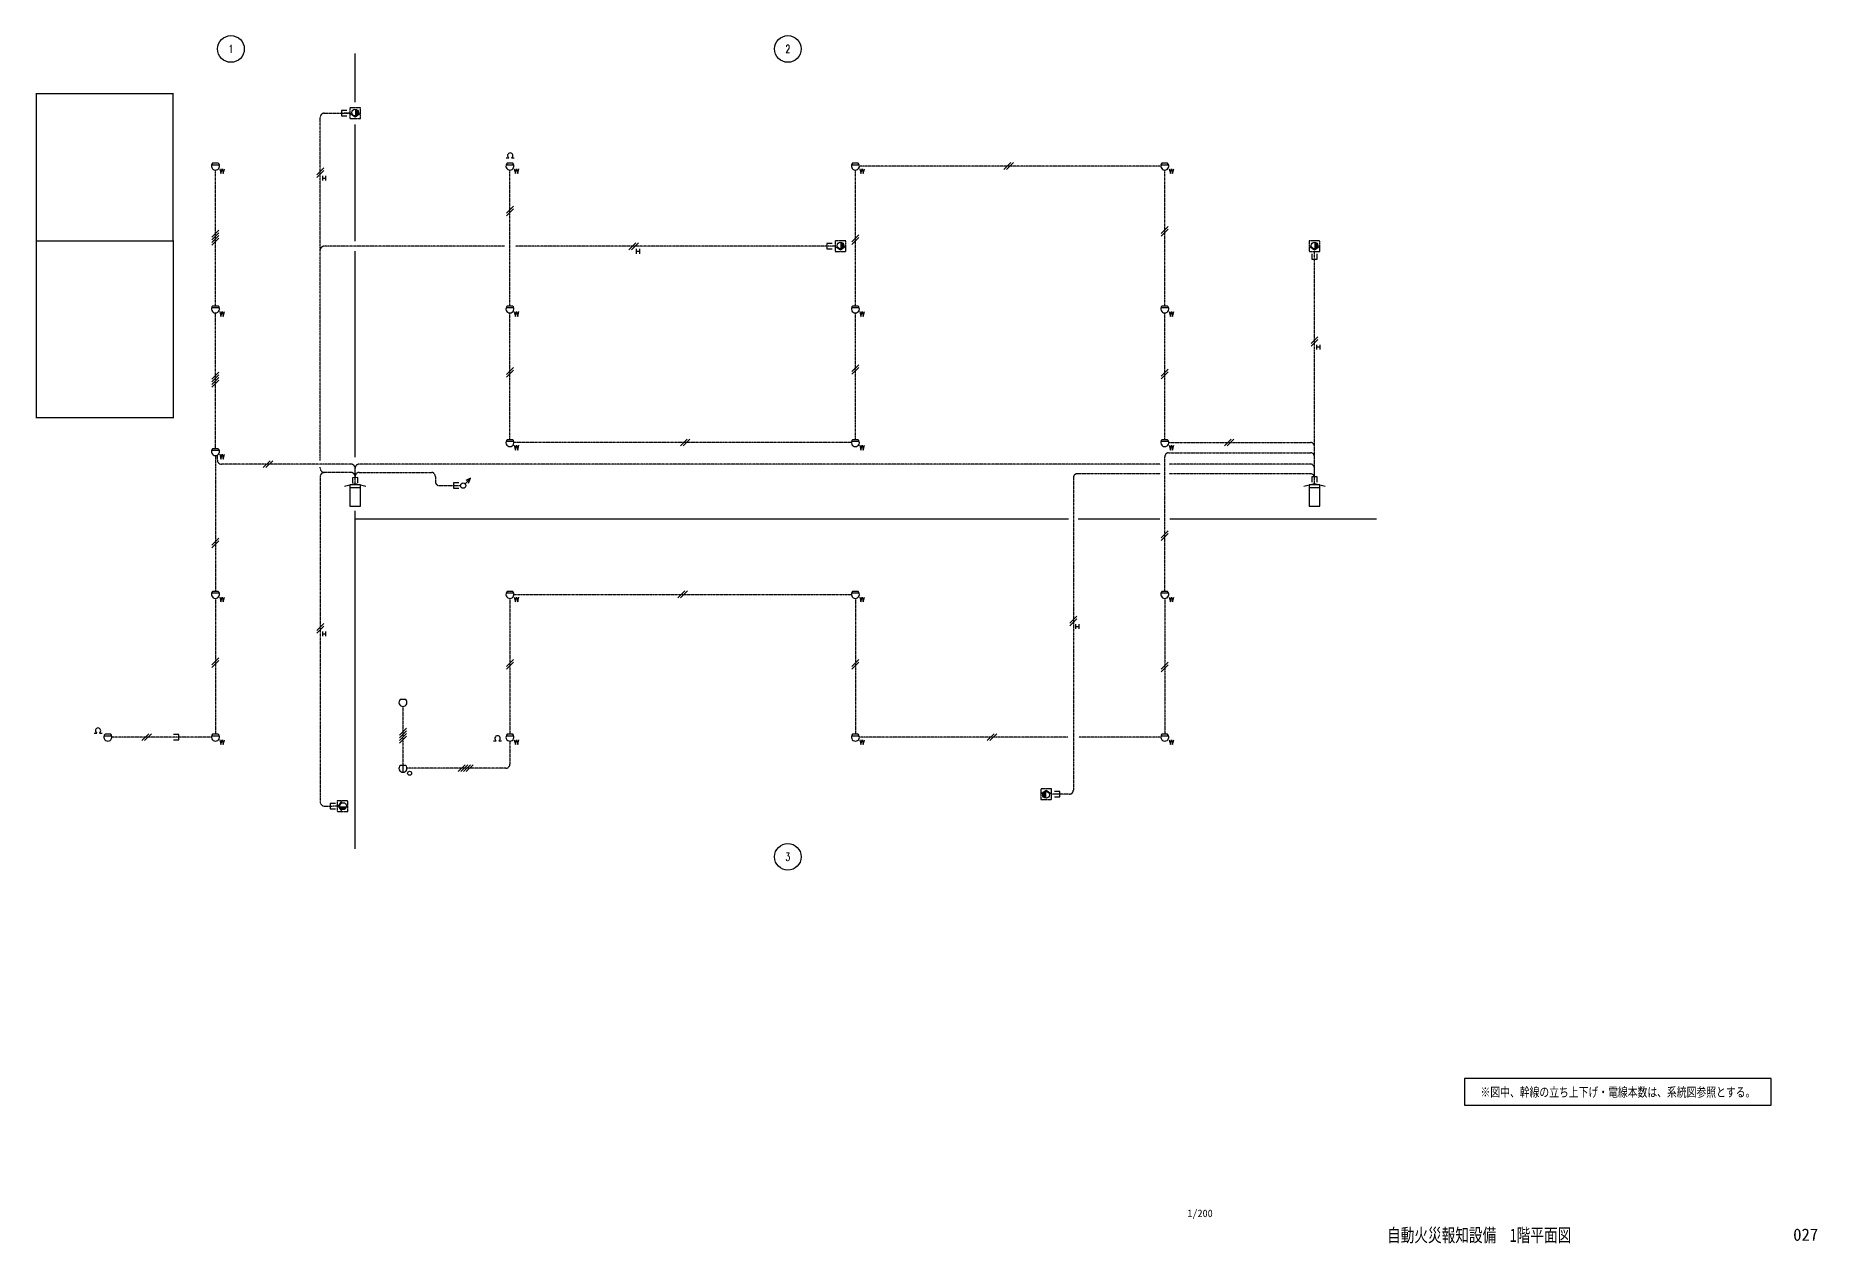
# Model space of a CAD drawing. Header units: millimetres. Extents: x 15724 to 176613, y 1461 to 47214.
# Drawn here: x 15724 to 82512, y 1461 to 46746 of the extents above; entities that cross this region are included whole.
import ezdxf
from ezdxf.enums import TextEntityAlignment as Align

# ---------------------------------------------------------------- set-up
doc = ezdxf.new("R2010")
doc.units = ezdxf.units.MM
doc.header["$LTSCALE"] = 0.2
doc.linetypes.add('CENTER', pattern=[50.8, 31.75, -6.35, 6.35, -6.35])
doc.linetypes.add('DASHED', pattern=[19.05, 12.7, -6.35])
for name, color, linetype in [('1_シンボル', 2, 'Continuous'), ('1_乗数', 3, 'Continuous'), ('1_文字', 3, 'Continuous'), ('1_警戒番号', 4, 'Continuous'), ('1_配線_4', 1, 'CENTER'), ('枠内記述', 3, 'Continuous')]:
    doc.layers.add(name, color=color, linetype=linetype)
doc.layers.add('1_警戒区域', color=4, linetype='CENTER', lineweight=18)
doc.styles.get("Standard").update_dxf_attribs({"font": 'simplex.shx', "width": 0.8, "bigfont": 'extfont2.shx'})
doc.styles.add('ゴシック', font='MS Gothic.ttf', dxfattribs={"height": 4})

msp = doc.modelspace()

# ---------------------------------------------------------------- linework, layer by layer
at = {"layer": '1_シンボル'}
for points in [[(27394, 43935), (27194, 43935), (27194, 43735), (27394, 43735)], [(27881, 43808), (27701, 43685), (27521, 43808)], [(27726, 43737), (27726, 43982)], [(27739, 43741), (27739, 43979)], [(27751, 43745), (27751, 43974)], [(27764, 43752), (27764, 43968)], [(27776, 43760), (27776, 43960)], [(27789, 43771), (27789, 43949)], [(27801, 43785), (27801, 43935)], [(27814, 43805), (27814, 43914)], [(22326, 41907), (22603, 41907)], [(33365, 41907), (33642, 41907)], [(46313, 41907), (46590, 41907)], [(57911, 41907), (58188, 41907)], [(45583, 38950), (45383, 38950), (45383, 38750), (45583, 38750)], [(46072, 38823), (45892, 38700), (45712, 38823)], [(45917, 38752), (45917, 38997)], [(45929, 38756), (45929, 38994)], [(45942, 38760), (45942, 38989)], [(45954, 38767), (45954, 38983)], [(45967, 38775), (45967, 38975)], [(45979, 38786), (45979, 38964)], [(45992, 38800), (45992, 38950)], [(46004, 38820), (46004, 38929)], [(63841, 38823), (63661, 38700), (63481, 38823)], [(63686, 38752), (63686, 38997)], [(63699, 38756), (63699, 38994)], [(63711, 38760), (63711, 38989)], [(63724, 38767), (63724, 38983)], [(63736, 38775), (63736, 38975)], [(63749, 38786), (63749, 38964)], [(63761, 38800), (63761, 38950)], [(63774, 38820), (63774, 38929)], [(63561, 38565), (63561, 38365), (63761, 38365), (63761, 38565)], [(22326, 36554), (22603, 36554)], [(33365, 36554), (33642, 36554)], [(46313, 36554), (46590, 36554)], [(57911, 36554), (58188, 36554)], [(33365, 31542), (33642, 31542)], [(46313, 31542), (46590, 31542)], [(57911, 31542), (58188, 31542)], [(22326, 31201), (22603, 31201)], [(27799, 29972), (27798, 30172), (27598, 30170), (27599, 29970)], [(32027, 30150), (31820, 29943)], [(31947, 29968), (32027, 30150), (31845, 30070)], [(63761, 29999), (63761, 30199), (63561, 30199), (63561, 29999)], [(27299, 29847), (27499, 29900), (27699, 29953), (27899, 29900), (28099, 29847)], [(27499, 29800), (27899, 29800)], [(31583, 29972), (31383, 29972), (31383, 29772), (31583, 29772)], [(63261, 29847), (63461, 29900), (63661, 29953), (63861, 29900), (64061, 29847)], [(63461, 29800), (63861, 29800)], [(22326, 25848), (22603, 25848)], [(33365, 25848), (33642, 25848)], [(46313, 25848), (46590, 25848)], [(57911, 25848), (58188, 25848)], [(18292, 20495), (18569, 20495)], [(20890, 20342), (21090, 20342), (21090, 20542), (20890, 20542)], [(22326, 20495), (22603, 20495)], [(33365, 20495), (33642, 20495)], [(46313, 20495), (46590, 20495)], [(57911, 20495), (58188, 20495)], [(29494, 19379), (29494, 19129)], [(27197, 17680), (27074, 17860), (27197, 18040)], [(53418, 18332), (53598, 18455), (53778, 18332)], [(53486, 18334), (53486, 18225)], [(53498, 18355), (53498, 18205)], [(53511, 18369), (53511, 18191)], [(53523, 18380), (53523, 18180)], [(53536, 18388), (53536, 18172)], [(53548, 18394), (53548, 18165)], [(53561, 18399), (53561, 18161)], [(53573, 18402), (53573, 18157)], [(53919, 18205), (54119, 18205), (54119, 18405), (53919, 18405)], [(26965, 17960), (26765, 17960), (26765, 17760), (26965, 17760)], [(27127, 17835), (27372, 17835)], [(27130, 17823), (27368, 17823)], [(27134, 17810), (27364, 17810)], [(27141, 17798), (27357, 17798)], [(27149, 17785), (27349, 17785)], [(27160, 17773), (27338, 17773)], [(27174, 17760), (27324, 17760)], [(27195, 17748), (27304, 17748)]]:
    msp.add_lwpolyline(points, dxfattribs=at)
at = {"layer": '1_シンボル', "color": 7, "linetype": 'DASHED'}
for points in [[(27501, 43635), (27901, 43635), (27901, 44035), (27501, 44035)], [(45692, 38650), (46092, 38650), (46092, 39050), (45692, 39050)], [(63461, 38650), (63861, 38650), (63861, 39050), (63461, 39050)], [(27024, 18060), (27024, 17660), (27424, 17660), (27424, 18060)], [(53798, 18505), (53398, 18505), (53398, 18105), (53798, 18105)]]:
    msp.add_lwpolyline(points, close=True, dxfattribs=at)
at = {"layer": '1_シンボル', "color": 3}
for points in [[(33364, 42159), (33464, 42159)], [(33564, 42159), (33664, 42159)], [(22628, 41753), (22672, 41573), (22715, 41753), (22758, 41573), (22802, 41753)], [(33667, 41753), (33711, 41573), (33754, 41753), (33797, 41573), (33841, 41753)], [(46615, 41753), (46660, 41573), (46702, 41753), (46746, 41573), (46790, 41753)], [(58213, 41753), (58258, 41573), (58300, 41753), (58343, 41573), (58388, 41753)], [(22628, 36400), (22672, 36220), (22715, 36400), (22758, 36220), (22802, 36400)], [(33667, 36400), (33711, 36220), (33754, 36400), (33797, 36220), (33841, 36400)], [(46615, 36400), (46660, 36220), (46702, 36400), (46746, 36220), (46790, 36400)], [(58213, 36400), (58258, 36220), (58300, 36400), (58343, 36220), (58388, 36400)], [(22628, 31047), (22672, 30867), (22715, 31047), (22758, 30867), (22802, 31047)], [(33667, 31388), (33711, 31208), (33754, 31388), (33797, 31208), (33841, 31388)], [(46615, 31388), (46660, 31208), (46702, 31388), (46746, 31208), (46790, 31388)], [(58213, 31388), (58258, 31208), (58300, 31388), (58343, 31208), (58388, 31388)], [(22628, 25695), (22672, 25514), (22715, 25695), (22758, 25514), (22802, 25695)], [(33667, 25695), (33711, 25514), (33754, 25695), (33797, 25514), (33841, 25695)], [(46615, 25695), (46660, 25514), (46702, 25695), (46746, 25514), (46790, 25695)], [(58213, 25695), (58258, 25514), (58300, 25695), (58343, 25514), (58388, 25695)], [(17913, 20596), (18013, 20596)], [(18113, 20596), (18213, 20596)], [(22628, 20342), (22672, 20161), (22715, 20342), (22758, 20161), (22802, 20342)], [(32889, 20306), (32989, 20306)], [(33089, 20306), (33189, 20306)], [(33667, 20342), (33711, 20161), (33754, 20342), (33797, 20161), (33841, 20342)], [(46615, 20342), (46660, 20161), (46702, 20342), (46746, 20161), (46790, 20342)], [(58213, 20342), (58258, 20161), (58300, 20342), (58343, 20161), (58388, 20342)]]:
    msp.add_lwpolyline(points, dxfattribs=at)
for points in [[(33564, 42162, 3.732051), (33464, 42162)], [(18113, 20600, 3.732051), (18013, 20600)], [(33089, 20309, 3.732051), (32989, 20309)]]:
    msp.add_lwpolyline(points, format="xyb", dxfattribs=at)
at = {"layer": '1_シンボル'}
for points in [[(22571, 41960), (22358, 41960, 2.414214)], [(33610, 41960), (33398, 41960, 2.414214)], [(46558, 41960), (46346, 41960, 2.414214)], [(57944, 41960, 2.414214), (58156, 41960)], [(22571, 36607), (22358, 36607, 2.414214)], [(33610, 36607), (33398, 36607, 2.414214)], [(46558, 36607), (46346, 36607, 2.414214)], [(57944, 36607, 2.414214), (58156, 36607)], [(33610, 31595), (33398, 31595, 2.414214)], [(46558, 31595), (46346, 31595, 2.414214)], [(57944, 31595, 2.414214), (58156, 31595)], [(22571, 31254), (22358, 31254, 2.414214)], [(22571, 25901), (22358, 25901, 2.414214)], [(33610, 25901), (33398, 25901, 2.414214)], [(46558, 25901), (46346, 25901, 2.414214)], [(57944, 25901, 2.414214), (58156, 25901)], [(29600, 21854), (29387, 21854, 2.414214)], [(18537, 20549), (18325, 20549, 2.414214)], [(22571, 20549), (22358, 20549, 2.414214)], [(33610, 20549), (33398, 20549, 2.414214)], [(46558, 20549), (46346, 20549, 2.414214)], [(57944, 20549, 2.414214), (58156, 20549)], [(29600, 19385), (29387, 19385, 2.414214)]]:
    msp.add_lwpolyline(points, format="xyb", close=True, dxfattribs=at)
for points in [[(27899, 29900), (27499, 29900), (27499, 29100), (27899, 29100)], [(63861, 29900), (63461, 29900), (63461, 29100), (63861, 29100)]]:
    msp.add_lwpolyline(points, close=True, dxfattribs=at)
for centre, radius in [((27701, 43860), 125), ((45892, 38875), 125), ((63661, 38875), 125), ((31749, 29872), 100), ((29744, 19089), 75), ((53598, 18280), 125), ((27249, 17860), 125)]:
    msp.add_circle(centre, radius, dxfattribs=at)
for points in [[(27726, 43982), (27726, 43860), (27739, 43979), (27726, 43860)], [(27739, 43979), (27726, 43860), (27751, 43974), (27726, 43860)], [(27751, 43974), (27726, 43860), (27764, 43968), (27726, 43860)], [(27764, 43968), (27726, 43860), (27776, 43960), (27726, 43860)], [(27776, 43960), (27726, 43860), (27789, 43949), (27726, 43860)], [(27789, 43949), (27726, 43860), (27801, 43935), (27726, 43860)], [(27801, 43935), (27726, 43860), (27814, 43914), (27726, 43860)], [(27814, 43914), (27726, 43860), (27820, 43899), (27726, 43860)], [(27820, 43899), (27726, 43860), (27822, 43890), (27726, 43860)], [(27822, 43890), (27726, 43860), (27824, 43885), (27726, 43860)], [(27824, 43885), (27726, 43860), (27825, 43877), (27726, 43860)], [(27825, 43877), (27726, 43860), (27826, 43860), (27726, 43860)], [(27825, 43842), (27726, 43860), (27826, 43860), (27726, 43860)], [(27824, 43835), (27726, 43860), (27825, 43842), (27726, 43860)], [(27822, 43829), (27726, 43860), (27824, 43835), (27726, 43860)], [(27820, 43821), (27726, 43860), (27822, 43829), (27726, 43860)], [(27814, 43805), (27726, 43860), (27820, 43821), (27726, 43860)], [(27801, 43785), (27726, 43860), (27814, 43805), (27726, 43860)], [(27789, 43771), (27726, 43860), (27801, 43785), (27726, 43860)], [(27776, 43760), (27726, 43860), (27789, 43771), (27726, 43860)], [(27764, 43752), (27726, 43860), (27776, 43760), (27726, 43860)], [(27751, 43745), (27726, 43860), (27764, 43752), (27726, 43860)], [(27739, 43741), (27726, 43860), (27751, 43745), (27726, 43860)], [(27726, 43737), (27726, 43860), (27739, 43741), (27726, 43860)], [(45917, 38997), (45917, 38875), (45929, 38994), (45917, 38875)], [(45929, 38994), (45917, 38875), (45942, 38989), (45917, 38875)], [(45942, 38989), (45917, 38875), (45954, 38983), (45917, 38875)], [(45954, 38983), (45917, 38875), (45967, 38975), (45917, 38875)], [(45967, 38975), (45917, 38875), (45979, 38964), (45917, 38875)], [(45979, 38964), (45917, 38875), (45992, 38950), (45917, 38875)], [(45992, 38950), (45917, 38875), (46004, 38929), (45917, 38875)], [(46004, 38929), (45917, 38875), (46011, 38914), (45917, 38875)], [(46011, 38914), (45917, 38875), (46013, 38905), (45917, 38875)], [(46013, 38905), (45917, 38875), (46014, 38900), (45917, 38875)], [(46014, 38900), (45917, 38875), (46016, 38892), (45917, 38875)], [(46016, 38892), (45917, 38875), (46017, 38875), (45917, 38875)], [(46016, 38857), (45917, 38875), (46017, 38875), (45917, 38875)], [(46014, 38850), (45917, 38875), (46016, 38857), (45917, 38875)], [(46013, 38844), (45917, 38875), (46014, 38850), (45917, 38875)], [(46011, 38836), (45917, 38875), (46013, 38844), (45917, 38875)], [(46004, 38820), (45917, 38875), (46011, 38836), (45917, 38875)], [(45992, 38800), (45917, 38875), (46004, 38820), (45917, 38875)], [(45979, 38786), (45917, 38875), (45992, 38800), (45917, 38875)], [(45967, 38775), (45917, 38875), (45979, 38786), (45917, 38875)], [(45954, 38767), (45917, 38875), (45967, 38775), (45917, 38875)], [(45942, 38760), (45917, 38875), (45954, 38767), (45917, 38875)], [(45929, 38756), (45917, 38875), (45942, 38760), (45917, 38875)], [(45917, 38752), (45917, 38875), (45929, 38756), (45917, 38875)], [(63686, 38997), (63686, 38875), (63699, 38994), (63686, 38875)], [(63699, 38994), (63686, 38875), (63711, 38989), (63686, 38875)], [(63711, 38989), (63686, 38875), (63724, 38983), (63686, 38875)], [(63724, 38983), (63686, 38875), (63736, 38975), (63686, 38875)], [(63736, 38975), (63686, 38875), (63749, 38964), (63686, 38875)], [(63749, 38964), (63686, 38875), (63761, 38950), (63686, 38875)], [(63761, 38950), (63686, 38875), (63774, 38929), (63686, 38875)], [(63774, 38929), (63686, 38875), (63780, 38914), (63686, 38875)], [(63780, 38914), (63686, 38875), (63783, 38905), (63686, 38875)], [(63783, 38905), (63686, 38875), (63784, 38900), (63686, 38875)], [(63784, 38900), (63686, 38875), (63785, 38892), (63686, 38875)], [(63785, 38892), (63686, 38875), (63786, 38875), (63686, 38875)], [(63785, 38857), (63686, 38875), (63786, 38875), (63686, 38875)], [(63784, 38850), (63686, 38875), (63785, 38857), (63686, 38875)], [(63783, 38844), (63686, 38875), (63784, 38850), (63686, 38875)], [(63780, 38836), (63686, 38875), (63783, 38844), (63686, 38875)], [(63774, 38820), (63686, 38875), (63780, 38836), (63686, 38875)], [(63761, 38800), (63686, 38875), (63774, 38820), (63686, 38875)], [(63749, 38786), (63686, 38875), (63761, 38800), (63686, 38875)], [(63736, 38775), (63686, 38875), (63749, 38786), (63686, 38875)], [(63724, 38767), (63686, 38875), (63736, 38775), (63686, 38875)], [(63711, 38760), (63686, 38875), (63724, 38767), (63686, 38875)], [(63699, 38756), (63686, 38875), (63711, 38760), (63686, 38875)], [(63686, 38752), (63686, 38875), (63699, 38756), (63686, 38875)], [(53474, 18298), (53573, 18280), (53473, 18280), (53573, 18280)], [(53474, 18262), (53573, 18280), (53473, 18280), (53573, 18280)], [(53476, 18305), (53573, 18280), (53474, 18298), (53573, 18280)], [(53476, 18255), (53573, 18280), (53474, 18262), (53573, 18280)], [(53477, 18310), (53573, 18280), (53476, 18305), (53573, 18280)], [(53477, 18249), (53573, 18280), (53476, 18255), (53573, 18280)], [(53479, 18319), (53573, 18280), (53477, 18310), (53573, 18280)], [(53479, 18241), (53573, 18280), (53477, 18249), (53573, 18280)], [(53486, 18334), (53573, 18280), (53479, 18319), (53573, 18280)], [(53486, 18225), (53573, 18280), (53479, 18241), (53573, 18280)], [(53498, 18355), (53573, 18280), (53486, 18334), (53573, 18280)], [(53498, 18205), (53573, 18280), (53486, 18225), (53573, 18280)], [(53511, 18369), (53573, 18280), (53498, 18355), (53573, 18280)], [(53511, 18191), (53573, 18280), (53498, 18205), (53573, 18280)], [(53523, 18380), (53573, 18280), (53511, 18369), (53573, 18280)], [(53523, 18180), (53573, 18280), (53511, 18191), (53573, 18280)], [(53536, 18388), (53573, 18280), (53523, 18380), (53573, 18280)], [(53536, 18172), (53573, 18280), (53523, 18180), (53573, 18280)], [(53548, 18394), (53573, 18280), (53536, 18388), (53573, 18280)], [(53548, 18165), (53573, 18280), (53536, 18172), (53573, 18280)], [(53561, 18399), (53573, 18280), (53548, 18394), (53573, 18280)], [(53561, 18161), (53573, 18280), (53548, 18165), (53573, 18280)], [(53573, 18402), (53573, 18280), (53561, 18399), (53573, 18280)], [(53573, 18157), (53573, 18280), (53561, 18161), (53573, 18280)], [(27127, 17835), (27249, 17835), (27130, 17823), (27249, 17835)], [(27130, 17823), (27249, 17835), (27134, 17810), (27249, 17835)], [(27134, 17810), (27249, 17835), (27141, 17798), (27249, 17835)], [(27141, 17798), (27249, 17835), (27149, 17785), (27249, 17835)], [(27149, 17785), (27249, 17835), (27160, 17773), (27249, 17835)], [(27160, 17773), (27249, 17835), (27174, 17760), (27249, 17835)], [(27174, 17760), (27249, 17835), (27195, 17748), (27249, 17835)], [(27195, 17748), (27249, 17835), (27210, 17742), (27249, 17835)], [(27210, 17742), (27249, 17835), (27219, 17739), (27249, 17835)], [(27219, 17739), (27249, 17835), (27224, 17738), (27249, 17835)], [(27224, 17738), (27249, 17835), (27231, 17737), (27249, 17835)], [(27231, 17737), (27249, 17835), (27249, 17735), (27249, 17835)], [(27304, 17748), (27249, 17835), (27288, 17742), (27249, 17835)], [(27288, 17742), (27249, 17835), (27279, 17739), (27249, 17835)], [(27279, 17739), (27249, 17835), (27274, 17738), (27249, 17835)], [(27274, 17738), (27249, 17835), (27267, 17737), (27249, 17835)], [(27267, 17737), (27249, 17835), (27249, 17735), (27249, 17835)], [(27372, 17835), (27249, 17835), (27368, 17823), (27249, 17835)], [(27368, 17823), (27249, 17835), (27364, 17810), (27249, 17835)], [(27364, 17810), (27249, 17835), (27357, 17798), (27249, 17835)], [(27357, 17798), (27249, 17835), (27349, 17785), (27249, 17835)], [(27349, 17785), (27249, 17835), (27338, 17773), (27249, 17835)], [(27338, 17773), (27249, 17835), (27324, 17760), (27249, 17835)], [(27324, 17760), (27249, 17835), (27304, 17748), (27249, 17835)]]:
    msp.add_solid(points, dxfattribs=at)
at = {"layer": '1_乗数'}
for p, q in [((26264, 41530), (26524, 41790)), ((26264, 41430), (26524, 41690)), ((26474, 41490), (26474, 41310)), ((26595, 41490), (26595, 41310)), ((52013, 41724), (52273, 41984)), ((52113, 41724), (52373, 41984)), ((26474, 41405), (26595, 41405)), ((33374, 40092), (33634, 40352)), ((33374, 39992), (33634, 40252)), ((22335, 39187), (22595, 39447)), ((57920, 39332), (58180, 39592)), ((57920, 39232), (58180, 39492)), ((22335, 39087), (22595, 39347)), ((22335, 38987), (22595, 39247)), ((22335, 38887), (22595, 39147)), ((37957, 38720), (38217, 38980)), ((38057, 38720), (38317, 38980)), ((38237, 38749), (38237, 38570)), ((38358, 38749), (38358, 38570)), ((46322, 39019), (46582, 39279)), ((46322, 38919), (46582, 39179)), ((38237, 38664), (38358, 38664)), ((63531, 35197), (63791, 35457)), ((63531, 35097), (63791, 35357)), ((63741, 35157), (63741, 34977)), ((63741, 35071), (63862, 35071)), ((63862, 35157), (63862, 34977)), ((22335, 33866), (22595, 34126)), ((33374, 34043), (33634, 34303)), ((33374, 33943), (33634, 34203)), ((46322, 34147), (46582, 34407)), ((46322, 34047), (46582, 34307)), ((57920, 33977), (58180, 34237)), ((57920, 33877), (58180, 34137)), ((22335, 33766), (22595, 34026)), ((22335, 33666), (22595, 33926)), ((22335, 33566), (22595, 33826)), ((39892, 31359), (40152, 31619)), ((39992, 31359), (40252, 31619)), ((60283, 31359), (60543, 31619)), ((60383, 31359), (60643, 31619)), ((24253, 30547), (24513, 30807)), ((24353, 30547), (24613, 30807)), ((57920, 27919), (58180, 28179)), ((57920, 27819), (58180, 28079)), ((22335, 27638), (22595, 27898)), ((22335, 27538), (22595, 27798)), ((39793, 25665), (40053, 25925)), ((39893, 25665), (40153, 25925)), ((54492, 24720), (54752, 24980)), ((54492, 24620), (54752, 24880)), ((26264, 24443), (26524, 24703)), ((26264, 24343), (26524, 24603)), ((26474, 24402), (26474, 24223)), ((26474, 24317), (26595, 24317)), ((26595, 24402), (26595, 24223)), ((54702, 24679), (54702, 24500)), ((54702, 24594), (54823, 24594)), ((54823, 24679), (54823, 24500)), ((22335, 23150), (22595, 23410)), ((22335, 23050), (22595, 23310)), ((33374, 23094), (33634, 23354)), ((33374, 22994), (33634, 23254)), ((46322, 23094), (46582, 23354)), ((46322, 22994), (46582, 23254)), ((57920, 22990), (58180, 23250)), ((57920, 22890), (58180, 23150)), ((29364, 20522), (29624, 20782)), ((19711, 20312), (19971, 20572)), ((19811, 20312), (20071, 20572)), ((29364, 20422), (29624, 20682)), ((29364, 20322), (29624, 20582)), ((29364, 20222), (29624, 20482)), ((51389, 20312), (51649, 20572)), ((51489, 20312), (51749, 20572)), ((31560, 19149), (31820, 19409)), ((31660, 19149), (31920, 19409)), ((31760, 19149), (32020, 19409)), ((31860, 19149), (32120, 19409))]:
    msp.add_line(p, q, dxfattribs=at)
at = {"layer": '1_文字', "color": 2}
msp.add_lwpolyline([(69285, 6639), (80785, 6639), (80785, 7639), (69285, 7639)], close=True, dxfattribs=at)
at = {"layer": '1_警戒区域', "const_width": 50}
for points in [[(27698, 44245), (27698, 46081)], [(20879, 39053), (20879, 44575), (15749, 44575), (15749, 39045)], [(27698, 39027), (27698, 43425)], [(27698, 30933), (27698, 38673)], [(27698, 16243), (27698, 28935)], [(27706, 28625), (54445, 28625)], [(54799, 28625), (57873, 28625)], [(58227, 28625), (65989, 28625)]]:
    msp.add_lwpolyline(points, dxfattribs=at)
msp.add_lwpolyline([(20885, 39045), (20885, 32418), (15749, 32418), (15749, 39045)], close=True, dxfattribs=at)
at = {"layer": '1_警戒番号'}
for centre in [(23045, 46246), (43921, 46246), (43921, 15955)]:
    msp.add_circle(centre, 500, dxfattribs=at)
at = {"layer": '1_配線_4'}
for p, q in [((26394, 30818), (26394, 43685)), ((26544, 43835), (27501, 43835)), ((27501, 43835), (27294, 43835)), ((22465, 36607), (22465, 41704)), ((33504, 36607), (33504, 41704)), ((46452, 36607), (46452, 41704)), ((57900, 41854), (46602, 41854)), ((58050, 36607), (58050, 41704)), ((33294, 38850), (26544, 38850)), ((45483, 38850), (33714, 38850)), ((45692, 38850), (45483, 38850)), ((63661, 38465), (63661, 38650)), ((63661, 29953), (63661, 38465)), ((22465, 31254), (22465, 36351)), ((33504, 31595), (33504, 36351)), ((46452, 31595), (46452, 36351)), ((58050, 31595), (58050, 36351)), ((46302, 31489), (33654, 31489)), ((58200, 31489), (63511, 31489)), ((22465, 30998), (22465, 25901)), ((22535, 30827), (22535, 31016)), ((58050, 25901), (58050, 30955)), ((58200, 31105), (63511, 31105)), ((27549, 30677), (22685, 30677)), ((26394, 30514), (26394, 30560)), ((26394, 30214), (26394, 18010)), ((27549, 30364), (26544, 30364)), ((27699, 30214), (27699, 30527)), ((27699, 29953), (27699, 30525)), ((57890, 30677), (27849, 30677)), ((27849, 30368), (30557, 30368)), ((30707, 30218), (30707, 30022)), ((54622, 30168), (54622, 18455)), ((57890, 30318), (54772, 30318)), ((63511, 30677), (58210, 30677)), ((63511, 30318), (58210, 30318)), ((63661, 30099), (63661, 30527)), ((63661, 29953), (63661, 30099)), ((30857, 29872), (31483, 29872)), ((31483, 29872), (31649, 29872)), ((22465, 25645), (22465, 20549)), ((33504, 25645), (33504, 20549)), ((33654, 25795), (46302, 25795)), ((46452, 25645), (46452, 20549)), ((58050, 25645), (58050, 20549)), ((29494, 21598), (29494, 19385)), ((20990, 20442), (18581, 20442)), ((22315, 20442), (20990, 20442)), ((33504, 20292), (33504, 19429)), ((54412, 20442), (46602, 20442)), ((57900, 20442), (54832, 20442)), ((33354, 19279), (29644, 19279)), ((54019, 18305), (53798, 18305)), ((54472, 18305), (54019, 18305)), ((26544, 17860), (26865, 17860)), ((27024, 17860), (26865, 17860))]:
    msp.add_line(p, q, dxfattribs=at)
for centre, start, end in [((26544, 43685), 90, 180), ((26544, 38700), 90, 180), ((63511, 31339), 0, 90), ((22685, 30827), 180, 270), ((58200, 30955), 90, 180), ((63511, 30955), 0, 90), ((26544, 30514), 180, 270), ((26544, 30214), 90, 180), ((27549, 30527), 0, 90), ((27549, 30214), 0, 90), ((27849, 30527), 90, 180), ((27849, 30218), 90, 180), ((30557, 30218), 0, 90), ((54772, 30168), 90, 180), ((63511, 30527), 0, 90), ((63511, 30168), 0, 90), ((30857, 30022), 180, 270), ((33354, 19429), 270, 0), ((54472, 18455), 270, 0), ((26544, 18010), 180, 270)]:
    msp.add_arc(centre, 150, start, end, dxfattribs=at)

# ---------------------------------------------------------------- texts
at = {"layer": '1_文字', "width": 0.8}
msp.add_text('※図中、幹線の立ち上下げ・電線本数は、系統図参照とする。', height=400, dxfattribs=at).set_placement((75035, 7139), align=Align.MIDDLE)
at = {"layer": '1_警戒番号', "width": 0.7}
for s, p in [('1', (23045, 46246)), ('2', (43921, 46246)), ('3', (43921, 15955))]:
    msp.add_text(s, height=300, dxfattribs=at).set_placement(p, align=Align.MIDDLE)
at = {"layer": '枠内記述', "linetype": 'ByBlock', "lineweight": -2, "style": 'ゴシック'}
msp.add_text('1/200', height=280, dxfattribs=at).set_placement((58895, 2447))
msp.add_text('1/200', height=280, dxfattribs=at).set_placement((58895, 2447))
at = {"layer": '枠内記述', "linetype": 'ByBlock', "lineweight": -2, "style": 'ゴシック', "width": 0.75}
msp.add_text('自動火災報知設備\u30001階平面図', height=500, dxfattribs=at).set_placement((69835, 1769), align=Align.MIDDLE_CENTER)
at = {"layer": '枠内記述', "style": 'ゴシック'}
msp.add_text('027', height=460, dxfattribs=at).set_placement((81605, 1558))

doc.saveas('drawing.dxf')
